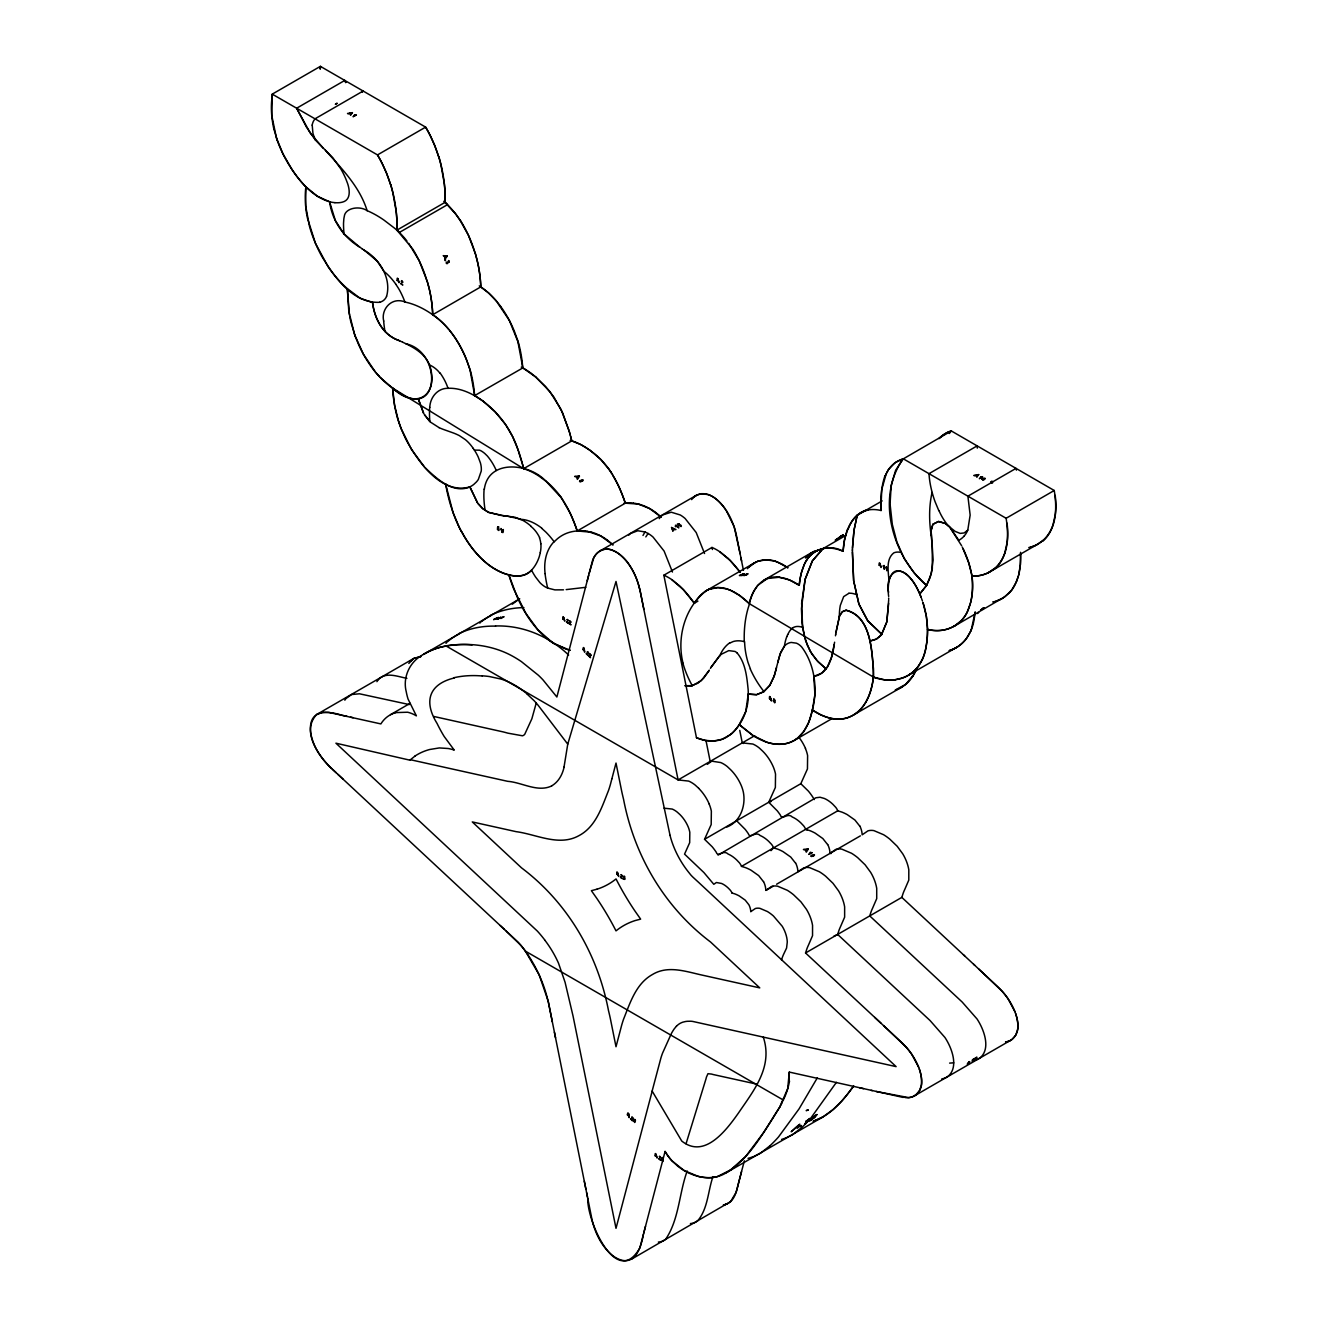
<?xml version="1.0" encoding="UTF-8"?>
<svg xmlns="http://www.w3.org/2000/svg" width="1327" height="1327" viewBox="0 0 1327 1327"><rect width="100%" height="100%" fill="white"/><g stroke="black" fill="none" stroke-linecap="round" stroke-linejoin="round"><path stroke-width="1.5" d="M888.675 600.169L886.9 621.484L881.427 634.903L886.735 622.28L888.642 603.37M922.879 602.325C928.436 618.697 929.563 639.979 923.177 657.363M865.917 701.983L868.588 696.426A133.297 76.966 60 0 0 873.531 677.135C872.403 655.09 872.668 617.221 846.045 610.254C870.396 615.728 871.391 649.085 873.481 668.791C874.194 687.685 867.062 711.106 847.273 717.758A77.381 44.67 60 0 1 837.818 719.085L832.875 718.637A69.402 40.075 60 0 1 820.202 714.457L812.389 709.978C817.896 689.012 814.828 664.645 801.724 647.029A13.054 7.531 60 0 0 796.349 643.164L791.174 642.434A32.346 18.678 60 0 0 784.473 646.033L779.944 654.393L774.188 676.156L776.079 669.422M737.182 653.033C745.592 663.036 746.869 677.085 748.146 689.592A82.456 47.606 60 0 1 748.262 694.104C748.66 708.983 742.457 723.862 731.393 733.848M852.365 552.082L853.643 580.695L858.901 604.084L867.543 620.555L881.858 634.323L867.991 621.152L858.901 604.084L853.643 580.695L852.415 550.323M774.835 702.049L774.105 700.756M748.262 694.104L756.539 694.684L763.888 691.632L769.842 685.279L774.188 676.156L769.643 685.578L763.473 691.914L756.539 694.684L748.262 694.104L745.708 711.736L739.205 724.625A108.2 62.469 60 0 1 731.907 733.416L730.812 734.329M659.287 1156.481L660.896 1157.559M969.324 1061.982L968.212 1063.159L968.892 1062.23A5.822 1.775 -43 0 0 969.357 1061.55M852.398 550.489L852.448 549.063M798.589 871.225L803.764 867.924A29.41 16.986 60 0 1 809.735 867.676L819.406 871.773A51.371 29.658 60 0 1 825.643 876.218L833.008 883.318L838.581 890.898A29.128 16.82 60 0 1 844.635 906.839L844.635 917.156L840.555 926.578A85.724 49.497 60 0 0 838.929 930.492L837.652 934.44L930.061 1020.546L944.957 1037.498A34.635 19.988 60 0 1 951.542 1050.918C954.146 1058.598 955.407 1068.384 949.535 1074.92A37.72 21.779 60 0 1 942.9 1078.685L941.805 1078.884M852.448 549.229L852.531 547.188M852.498 547.968L853.974 530.385L857.176 515.324A72.504 41.85 60 0 1 862.301 511.923L868.04 510.016M852.548 546.741L853.974 530.385L857.176 515.324L882.14 500.909M813.053 856.097L811.427 856.512M401.252 281.457L401.716 280.627L402.894 282.203M624.602 878.922L623.989 877.694M591.195 655.422L589.619 654.062M429.782 407.472C430.014 397.553 437.611 387.948 448.194 388.313A78.608 45.383 60 0 1 474.701 395.778M789.183 1080.759L789.3 1072.083L903.223 1097.446M975.179 611.913L971.381 629.396M888.626 592.273C884.844 576.416 897.583 562.117 910.488 578.273C915.149 583.664 918.301 590.15 920.888 596.735C922.282 600.401 919.661 593.451 918.981 592.157C916.061 585.854 912.561 579.534 907.137 575.039C889.82 561.089 886.867 584.693 888.675 596.453M320.072 68.656L320.388 66.35L425.635 127.127A82.307 47.523 60 0 1 430.412 135.951L434.559 145.19A96.174 55.518 60 0 1 440.962 165.012L444.346 183.773A127.641 73.698 60 0 1 445.059 202.334M835.479 635.799L835.728 633.958M835.662 634.422L839.477 615.977L842.297 611.797L846.045 610.254L842.496 611.614L839.626 615.662L835.96 632.116M312.21 125.153L312.923 133.164A26.822 15.476 60 0 0 315.544 140.214L332.828 157.764L340.757 168.811A45.433 26.241 60 0 1 346.944 181.799C349.665 188.401 351.655 199.896 342.349 202.152A51.023 29.459 60 0 1 334.902 202.649M484.322 489.248C488.319 458.711 529.324 463.189 545.712 480.988M320.388 66.35L272.251 94.134L271.736 115.366L276.431 137.908M834.6 642.202L834.467 643.097M834.401 643.545L831.498 657.247L827.318 667.133L821.612 673.204L813.766 676.422L814.944 694.519L812.389 709.978A119.48 68.987 60 0 1 810.432 717.592M834.268 644.441C832.444 656.931 828.529 673.983 813.766 676.422M670.052 835.346L616.01 581.458L567.757 744.148L564.058 766.906M633.278 1118.561L631.685 1117.201M569.432 621.069L571.058 622.147M773.16 700.623L774.752 702.846L774.669 700.905M844.569 539.575L843.076 551.286A65.703 37.936 60 0 0 823.022 548.632L846.178 535.212M857.142 515.258A87.682 50.625 60 0 0 847.704 529.208L844.536 539.724A115.283 66.549 60 0 0 843.093 551.286C828.712 542.909 809.735 550.158 804.145 564.821A84.464 48.767 60 0 0 803.648 565.999L802.022 570.627A116.411 67.213 60 0 0 799.236 585.307A118.402 68.357 60 0 1 801.657 571.755L804.477 564.124M812.389 709.978L809.354 720.71M844.619 539.276L845.199 536.722A96.44 55.668 60 0 1 847.654 529.158M540.305 552.695L539.326 556.494A80.698 46.594 60 0 1 533.454 567.906C521.859 583.532 498.637 573.563 486.412 563.063A65.355 37.737 60 0 1 461.564 531.381M588.806 653.249L587.214 651.872M566.944 619.626L568.553 620.704M620.887 874.875L622.496 875.953M816.984 1114.663L814.695 1116.554M776.295 668.543L776.511 667.68M777.738 662.422L780.674 652.436L784.456 646A71.558 41.319 60 0 1 786.762 636.695M449.09 261.585L448.891 260.739M970.468 603.188C975.411 584.809 971.381 565.484 963.054 548.731M1018.605 575.387L1020.363 564.721L1020.563 552.314M589.171 573.397L593.683 558.12A42.132 24.317 60 0 1 600.7 550.539L696.957 494.954C708.518 489.962 719.549 500.661 725.57 509.502M687.204 1170.978C679.042 1193.255 679.142 1219.513 665.607 1239.335A34.402 19.855 60 0 1 658.341 1242.072M587.231 580.778L588.69 575.238M643.678 1233.347L645.503 1226.297M841.633 1101.211L833.14 1109.505L823.105 1116.836L726.184 1172.803C713.345 1180.98 696.559 1177.994 684.151 1170.53A52.4 30.256 60 0 1 677.666 1166.101L671.661 1160.495A33.822 19.523 60 0 1 665.076 1151.438L639.863 1247.894C616.375 1289.23 586.783 1220.259 587.745 1198.347M739.935 1177.762L741.544 1171.592M744.347 1160.826L736.137 1192.309L730.596 1201.632L631.287 1259.306M536.241 703.028L531.862 718.786L524.729 734.312A13.718 7.929 60 0 1 522.456 735.788L507.843 733.151A235.941 136.217 60 0 0 503.265 731.923L433.879 716.48M623.391 876.318L624.403 876.699M894.945 679.756L884.329 679.772L873.581 677.168L749.274 603.636C751.812 590.283 761.814 575.785 776.975 577.063M652.121 1091.126L660.879 1058.117A135.47 78.21 60 0 1 662.555 1053.124L671.429 1033.434A109.71 63.331 60 0 1 674.315 1028.757L676.438 1026.235M643.446 1234.226C641.24 1246.169 635.932 1265.61 619.692 1259.555A28.995 16.737 60 0 1 612.328 1255.309C601.712 1246.534 595.359 1233.546 592.157 1220.342L548.134 1000.906L539.144 974.781L525.392 951.127A49.862 28.779 60 0 0 520.798 945.288L506.234 931.139M739.703 1178.641C736.8 1188.478 735.888 1202.975 723.331 1204.982M712.947 1176.651C707.905 1191.248 707.971 1208.632 697.687 1220.807A34.402 19.855 60 0 1 690.438 1223.544M968.743 608.546L970.734 602.076A98.032 56.597 60 0 0 972.094 576.1M1016.864 580.762L1018.871 574.292A98.032 56.597 60 0 0 1020.579 553.541M970.286 603.885L967.101 612.211A88.727 51.222 60 0 1 961.096 620.787L954.428 626.112M1018.406 576.1L1015.221 584.427A88.727 51.222 60 0 1 1009.233 593.003L1002.565 598.311M781.52 960.035L782.184 957.895A67.926 39.213 60 0 1 784.075 953.333L786.579 948.059L787.276 942.021A22.708 13.121 60 0 0 782.267 926.312L773.425 915.978A39.594 22.858 60 0 0 767.404 911.533L759.923 908.348A22.758 13.137 60 0 0 755.295 908.547L750.833 911.616M876.135 1091.474L908.514 1097.578A38.898 22.459 60 0 0 915.68 1095.107L919.478 1090.794L921.303 1085.42A28.995 16.737 60 0 0 921.303 1076.91C919.03 1063.325 910.952 1051.332 901.116 1041.96L805.555 952.968L806.833 949.004A85.724 49.497 60 0 1 808.475 945.106L812.539 935.684L812.555 925.35A29.128 16.82 60 0 0 806.501 909.41L800.927 901.846L793.546 894.746A51.371 29.658 60 0 0 787.326 890.301L777.655 886.204A29.41 16.986 60 0 0 771.667 886.436L765.895 890.417L773.027 886.287M973.885 1060.356L974.997 1060.157A37.72 21.779 60 0 0 981.632 1056.392C987.487 1049.856 986.226 1040.086 983.622 1032.389A34.635 19.988 60 0 0 977.037 1018.97L962.158 1002.018L869.732 915.912L871.01 911.964A85.724 49.497 60 0 1 872.652 908.05L876.716 898.628L876.716 888.31A29.128 16.82 60 0 0 870.678 872.37L865.104 864.789L857.723 857.69A51.371 29.658 60 0 0 851.486 853.244L841.816 849.147A29.41 16.986 60 0 0 835.844 849.396L830.072 853.361L831.133 853.526M805.555 952.968L901.829 897.384L903.09 893.436A85.724 49.497 60 0 1 904.732 889.521L908.796 880.1L908.813 869.782A29.128 16.82 60 0 0 902.758 853.842L897.185 846.261L889.82 839.162A51.371 29.658 60 0 0 883.583 834.716L873.912 830.619A29.41 16.986 60 0 0 867.941 830.868L862.152 834.832A15.559 8.974 60 0 0 859.846 825.975M686.042 1143.774L705.981 1078.901A48.071 27.751 60 0 0 706.428 1077.126L707.971 1073.692L711.654 1074.09A40.341 23.289 60 0 0 713.412 1074.588L757.037 1084.192M810.299 718.023L808.475 722.9M1004.887 552.596L1007.077 542.594A85.873 49.58 60 0 0 1006.778 523.054A93.487 53.976 60 0 0 1006.115 518.276L903.223 458.76L895.111 462.675L888.526 469.526A75.523 43.592 60 0 1 903.272 458.877L951.343 430.96L1054.235 490.492A93.52 53.992 60 0 1 1054.932 495.286A85.873 49.58 60 0 1 1055.23 514.826L1053.008 524.812A85.044 49.099 60 0 1 1043.005 540.371M747.847 573.944L747.317 574.409A6.22 1.659 -18.8 0 1 746.487 574.873L743.916 575.586M497.691 526.885L498.272 528.511M786.762 636.711L787.674 634.538M964.115 536.075L964.397 535.743A46.727 26.971 60 0 0 967.781 530.12L970.153 515.092L967.897 496.182L1016.034 468.381L1016.416 470.14M923.111 657.545L922.547 658.922M971.248 629.744L970.684 631.138M797.875 1127.104L797.477 1128.132L799.816 1124.168L791.174 1131.765L798.688 1125.163M809.155 721.225L808.143 723.663M885.242 475.829L888.41 469.692L886.552 472.91M743.833 575.454L747.267 574.193M814.181 1117.616L810.747 1120.187M968.511 609.11C962.871 625.481 943.912 634.19 927.54 629.38L926.379 616.425L923.061 602.889M1016.648 581.326L1011.871 589.868L1005.07 596.669L953.765 626.493M815.309 1116.836L809.42 1121L814.098 1117.367M916.526 669.107L914.038 674.199M922.481 659.088L918.417 666.204M970.601 631.304L966.537 638.42A96.854 55.916 60 0 1 950.464 650.114M817.283 1077.922L799.053 1108.891L778.518 1136.94A345.65 199.564 60 0 1 769.975 1145.748M808.292 723.348L803.581 731.708L797.693 738.011M779.662 1107.199L787.691 1088.654L789.3 1072.083M886.287 473.474L881.742 489.563L880.879 510.464A67.876 39.196 60 0 0 866.913 510.248M916.111 670.052L913.059 675.858M709.165 804.029A25.644 14.813 60 0 1 711.355 811.162L711.189 824.531L704.554 839.294L712.168 846.742A43.393 25.047 60 0 1 716.215 852.166C717.824 857.839 723.464 849.23 728.108 854.041A27.701 15.99 60 0 1 736.568 859.83L739.388 862.799A8.128 4.694 60 0 1 741.494 866.382L745.691 867.692A60.727 35.066 60 0 1 750.966 870.164L758.662 875.588L763.423 881.609M718.073 855.119L815.856 797.776L820.053 797.245L824.366 798.472A27.701 15.99 60 0 1 832.825 804.245L835.645 807.231A8.128 4.694 60 0 1 837.768 810.797L841.948 812.124A60.727 35.066 60 0 1 847.223 814.596L854.92 820.02L859.68 826.024M974.963 1058.133L976.921 1057.188A6.701 2.024 -43 0 0 974.599 1060.273L974.167 1060.522A6.386 1.941 -43 0 1 976.407 1057.553M804.709 563.593L807.065 559.513M781.736 1103.483L780.094 1106.469M811.859 1118.047L816.901 1114.514M642.998 535.461L644.988 531.961L648.107 533.471A28.215 16.289 60 0 1 653.05 537.053L664.114 551.087L672.457 572.037M865.735 702.298L863.147 706.246A91.745 52.964 60 0 1 847.306 717.824A71.907 41.519 60 0 1 812.373 710.161M913.872 674.498L905.744 684.334L895.41 689.974M779.845 1106.9L772.165 1119.358M779.53 1107.431C764.236 1130.687 750.767 1157.857 726.184 1172.803M812.937 1117.367L815.707 1115.31M710.443 668.393L711.355 666.9M344.838 700.208L345.567 699.08M376.918 681.68L377.648 680.552M711.172 667.199L719.499 655.953A74.71 43.127 60 0 1 721.573 654.128L728.772 650.612L735.009 651.441A8.957 5.175 60 0 1 737.182 653.033M711.537 666.618L719.499 655.953M726.881 827.02C740.267 821.927 745.89 805.904 743.435 792.634A25.644 14.813 60 0 0 741.246 785.501A29.857 17.234 60 0 0 730.679 769.76L727.262 766.542A27.95 16.14 60 0 0 720.743 762.561L711.77 761.167L707.291 764.335M807.081 829.839L805.671 829.325A8.128 4.694 60 0 0 803.565 825.759L800.728 822.773A27.701 15.99 60 0 0 792.285 817.001C787.641 812.19 782.001 820.799 780.392 815.126A43.625 25.18 60 0 0 777.274 810.847L768.731 802.238L775.366 787.475L775.532 774.105A25.644 14.813 60 0 0 773.342 766.989A29.857 17.234 60 0 0 762.76 751.231L759.343 748.03A27.95 16.14 60 0 0 752.824 744.032L742.257 742.888L739.753 730.397M704.554 839.294L800.811 783.71L807.446 768.947L807.612 755.594A25.644 14.813 60 0 0 805.423 748.461M771.717 1120.071L764.02 1131.964M912.959 676.007L911.317 678.412A91.729 52.964 60 0 1 895.443 690.023M408.816 663.45L413.759 658.424L420.958 656.533L413.659 658.491L316.771 714.457C300.831 730.912 318.497 756.274 331.883 768.764M449.256 262.265L448.46 260.523M836.425 1082.318L810.598 1118.412A345.65 199.564 60 0 1 802.055 1127.237L792.567 1134.701L784.539 1138.632M645.818 536.904L648.107 533.471M763.556 1132.644L745.907 1156.182M810.598 1119.905L812.024 1118.23M977.468 613.555L978.679 612.51M807.612 849.23L806.667 850.541L805.638 849.579L806.833 849.363A5.822 4.197 17.1 0 0 807.695 849.147M578.788 476.293L577.826 477.654L576.814 476.592L578.008 476.41A5.822 4.412 24.8 0 0 578.854 476.211M757.369 585.837L753.985 591.029A109.063 62.966 60 0 0 749.307 603.669A60.296 34.817 60 0 0 733.748 591.809M847.323 1094.427L853.709 1085.917C843.673 1099.801 831.847 1114.149 815.408 1120.502M949.187 433.514C954.544 427.427 940.528 435.936 939.068 438.64A75.523 43.592 60 0 1 951.409 431.076M846.825 1095.057L842.164 1100.614M967.765 530.103L964.198 532.94L960.167 533.404L955.141 531.397L949.684 527.018L961.611 545.712M805.489 558.053L806.235 557.174M446.768 255.978L445.607 257.488L445.026 256.094L446.088 256.011A5.822 4.644 80.9 0 0 446.867 255.879M345.965 698.549L351.572 694.535L359.468 693.789L409.28 704.571M378.062 680.021C385.411 671.28 397.619 676.654 406.891 678.329M808.176 1110.135L806.169 1110.616L808.143 1109.919M978.049 474.734L977.12 475.879L976.042 475.248L977.253 474.933A5.822 3.367 0 0 0 978.115 474.651M949.883 432.652L951.343 430.96M410.242 661.377L413.029 658.872M757.883 585.224L767.454 578.506L779.297 577.245M745.376 1156.779L730.513 1169.966L717.177 1176.667A84.994 49.066 60 0 1 698.019 1176.303L684.185 1170.547L672.092 1160.976A30.587 17.666 60 0 1 669.571 1158.023L667.979 1155.917A35.912 20.734 60 0 1 665.059 1151.438M770.97 850.673L773.575 847.853L777.771 849.164A60.727 35.066 60 0 1 783.046 851.635L790.743 857.06L795.503 863.081M806.567 556.809L813.219 551.733L820.866 549.461M806.534 556.842L812.97 551.866L820.418 549.511M445.955 643.33L446.834 642.45M660.315 1157.758L659.602 1158.123A3.019 1.742 60 0 0 659.237 1158.338M749.025 566.994L755.693 562.217M795.304 1128.315L797.345 1126.407A14.58 2.389 -36.7 0 0 798.754 1125.047M816.221 1115.576L815.209 1116.621M769.975 1145.748L760.487 1153.213L752.459 1157.161M693.341 497.608L696.957 494.954M447.73 641.605L449.604 639.996A156.404 90.302 60 0 1 454.929 636.28L456.355 635.417M479.81 623.076L480.739 622.263M1028.773 547.57A92.144 53.196 60 0 0 1036.437 544.899L1043.039 540.437M988.3 572.7L994.918 568.221A85.044 49.099 60 0 0 1004.921 552.629M731.26 733.947L726.566 737.231M512.305 604.2L517.812 600.036M823.005 548.582L812.34 560.939L805.074 579.501L812.34 560.939L823.005 548.582L818.278 550.058A73.317 42.331 60 0 0 806.949 559.729M797.394 738.26L794.956 739.985A81.395 46.992 60 0 1 793.247 740.98M730.414 734.644L722.104 739.288L713.478 740.997M815.292 1116.339L815.143 1116.455M497.758 617.785L495.834 618.697L496.995 618.15A5.822 1.062 -22.5 0 0 497.824 617.735M842.977 535.096L841.749 535.975C843.839 534.499 838.482 537.933 843.259 534.947M414.986 756.091L409.894 760.172L335.913 743.186L537.385 931.123A80.864 46.677 60 0 1 545.065 940.379M745.691 574.458L747.118 573.911M835.181 540.155L839.211 537.734L836.392 539.442M838.846 537.634L842.96 535.129L841.899 535.677M839.493 537.186L840.92 536.191M814.347 1116.82L813.103 1117.516M983.738 607.965L982.378 608.96L984.252 607.716M897.566 679.308C913.208 676.72 924.056 662.256 926.014 647.078A122.731 70.862 60 0 0 927.523 629.363M949.402 650.562C963.336 646.664 972.193 633.095 974.134 619.294A122.731 70.862 60 0 0 975.129 612.427M705.019 591.477L705.068 591.444A97.253 56.149 60 0 0 694.419 603.304M753.155 563.676L755.196 562.482M705.118 591.411L707.573 590.017M840.223 536.921L841.683 535.843M839.842 536.987L840.903 536.506M793.181 740.881A77.646 44.836 60 0 1 766.824 742.241L752.956 735.506L739.205 724.625L753.072 735.573A73.25 42.282 60 0 0 761.565 740.167C772.878 745.475 787.574 746.487 797.66 738.044A94.151 54.357 60 0 0 808.077 723.597M793.065 627.721L793.762 627.323A24.068 13.9 60 0 1 794.392 627.041L795.918 626.593A26.839 15.493 60 0 1 802.619 627.372L805.589 640.477L810.283 651.375L816.768 660.348L826.107 668.891L818.245 661.941L811.809 653.879L807.314 645.221L804.195 635.5L802.055 622.811L801.442 608.595L805.091 579.418L801.641 603.171L802.619 627.339M841.517 536.125L842.628 535.229M316.771 714.457L322.345 712.334L328.847 712.417L380.866 723.912A72.388 41.8 60 0 1 395.512 712.732M838.034 538.447L837.553 538.679M729.85 643.048L733.184 641.555A44.504 25.694 60 0 1 744.397 641.671M488.436 616.889L487.009 617.735A156.404 90.302 60 0 0 481.684 621.467M822.441 1117.234L813.434 1121.099M323.34 148.359L310.203 133.032L296.651 108.217L344.771 80.433L345.766 82.539L344.771 80.433M314.997 118.816L363.117 91.032M455.028 213.183L454.614 212.652A61.341 35.414 60 0 0 447.481 204.673L445.059 202.351L396.939 230.135L399.361 232.457A61.341 35.414 60 0 1 406.493 240.436L406.908 240.967M470.438 370.83A102.959 59.433 60 0 1 474.585 395.645L522.838 367.911L535.693 376.984M380.401 377.664L392.56 388.048L523.618 468.68L571.755 440.896L581.027 444.694L590.084 450.317M519.736 598.825L423.479 654.41C409.993 661.244 402.429 677.035 406.261 691.798A45.135 26.059 60 0 0 408.053 699.047L416.379 715.867A38.068 21.978 60 0 0 410.939 713.229A42.447 24.516 60 0 0 407.555 712.217L395.463 712.616M497.443 618.83C495.916 619.377 501.108 618.133 497.824 618.83M501.871 617.486L504.061 616.657L500.843 618.515M390.503 714.656L410.109 703.343M696.476 737.779A69.601 40.175 60 0 0 707.888 740.814L713.163 741.013L704.803 740.333L696.476 737.762L663.848 575.221L711.985 547.437A51.172 29.542 60 0 1 719.997 551.883L727.445 557.887M683.023 663.152C676.471 637.325 685.064 606.605 706.694 590.465L754.831 562.681M697.902 601.148L694.336 603.204L683.422 589.752L671.794 579.617M763.589 580.347L811.709 552.563M1006.115 518.276L1054.235 490.492M988.797 572.435L1036.934 544.651M754.748 735.672L678.097 779.928L446.054 645.967A195.898 113.094 60 0 0 423.462 654.377A193.875 111.932 60 0 1 440.332 647.261C462.957 642.036 487.706 643.927 508.689 654.145A112.297 64.841 60 0 1 521.395 661.609L538.347 675.227A71.807 41.452 60 0 1 543.025 679.922L556.876 697.007L592.157 561.918C594.048 553.143 603.553 546.243 612.328 550.257A28.995 16.737 60 0 1 619.692 554.504C630.325 563.278 636.678 576.266 639.863 589.47L678.097 779.928L688.647 781.089A27.95 16.14 60 0 1 695.182 785.07L698.616 788.205M794.508 740.25L831.946 718.653M909.476 674.564L957.613 646.78M854.306 714.523L902.443 686.739M741.494 866.382L837.752 810.797M776.594 884.23L860.377 835.861M913.822 1096.218L1010.079 1040.633M488.834 616.657L490.824 615.579M456.753 635.185L458.727 634.09M551.667 785.949C537.535 792.667 522.108 782.383 507.677 781.321L410.192 759.674M811.51 855.434L813.036 855.965M580.164 480.606L581.674 481.386L580.032 481.718M679.175 525.127C682.31 528.892 682.244 523.883 677.881 524.43L679.159 523.684L677.201 524.281L678.893 525.724M726.284 737.381L723.464 738.757A80.665 46.578 60 0 1 713.163 741.03M1001.902 598.709L995.88 601.247M706.694 590.465L708.784 589.453M755.445 562.349L756.904 561.669M473.258 448.426A32.777 18.926 60 0 1 478.184 456.936L480.407 462.858A19.938 11.512 60 0 1 481.253 471.019L478.35 479.412A50.973 29.426 60 0 1 476.36 482L473.789 484.421A66.499 38.383 60 0 1 469.874 486.909C441.028 494.855 418.37 462.028 406.195 439.983M755.793 562.167L757.518 561.421M707.673 589.968L709.398 589.205M477.604 502.95L469.874 486.909C452.938 494.241 436.45 478.4 425.088 467.651M600.7 550.523L602.126 549.909A30.903 17.832 60 0 1 627.09 561.653A42.597 24.583 60 0 1 639.465 588.939M727.544 1203.738L723.978 1204.899M833.903 936.149L837.652 934.44M757.319 561.503L759.409 560.757M709.182 589.288L717.874 587.562L726.748 588.906M757.734 561.338L765.994 559.778L774.868 561.122M709.597 589.122L711.106 588.607M498.919 618.382L499.897 618.017L499.052 618.332M950.514 650.197L949.22 650.628M902.393 677.981L895.244 679.723M768.731 802.238L770.987 801.541M814.662 1120.751L813.136 1121.182M454.332 677.948C429.898 683.803 422.865 700.523 437.064 723.447A91.646 52.914 60 0 0 444.163 736.468L454.265 750.12A59.566 34.386 60 0 0 448.211 748.511L439.303 747.93L429.666 749.506A145.638 84.082 60 0 0 414.969 756.058M692.263 685.677L701.237 680.651L709.364 670.152L703.741 678.097L698.035 683.123L691.516 685.827L684.865 685.694L692.263 685.677A63.746 36.808 60 0 1 682.891 663.135M632.515 1118.561L631.818 1118.578A3.019 1.742 60 0 0 631.138 1118.578M993.16 601.96L994.072 601.745M379.704 302.307C352.634 303.601 334.371 276.928 321.665 256.111A87.217 50.36 60 0 1 309.738 227.232M1005.534 1041.944C1013.214 1041.313 1018.141 1033.733 1017.875 1026.484A29.957 17.301 60 0 0 1016.134 1015.105L1015.586 1013.413M897.268 679.374L893.917 679.888M848.882 593.318L843.673 596.619L840.323 605.361A69.651 40.225 60 0 0 839.361 616.325M474.402 450.102L479.445 450.185A10.682 6.171 60 0 1 480.971 450.815L481.668 451.213A22.493 12.988 60 0 1 484.819 453.535L487.374 456.024A33.838 19.54 60 0 1 496.248 470.471M664.064 808.176L672.242 809.072A21.63 12.49 60 0 1 677.284 812.157L679.955 814.579A23.106 13.353 60 0 1 688.166 826.821A19.855 11.462 60 0 1 689.808 832.344L689.675 842.695L684.55 854.124L703.891 872.536L713.81 884.296L716.398 882.505L721.573 883.467A21.514 12.424 60 0 1 729.485 889.322A7.862 4.545 60 0 1 732.04 892.988M585.804 587.314L566.181 589.603M563.494 589.835L554.885 589.885L547.636 588.06A20.701 11.96 60 0 1 539.956 582.686L535.527 576.963A47.324 27.32 60 0 1 531.546 570.195C524.215 578.622 512.255 576.399 503.016 572.949M745.359 574.956L747.814 573.811M588.143 653.713L587.148 653.664M590.532 655.936L589.686 655.903M949.618 1063.109L953.731 1062.827M632.597 1119.076L631.635 1119.026M495.518 625.979C522.672 625.1 549.146 636.28 568.636 655.057M904.981 1097.529C914.121 1099.27 922.232 1091.026 921.618 1082.052A29.957 17.301 60 0 0 919.876 1070.69M777.373 577.096L783.212 577.925M482.215 675.825L483.625 675.924A202.766 117.075 60 0 1 489.281 676.521L500.942 679.042A81.212 46.876 60 0 1 526.719 693.59M503.978 515.788L506.134 515.954M501.573 515.573L488.319 512.239L482.58 508.506L478.068 503.613L482.862 508.739L488.883 512.521L504.243 515.805M505.869 515.938L515.025 517.265L522.755 520.317M503.713 515.755L502.369 515.639M506.4 515.971L520.035 518.99M334.918 202.683L332.248 202.334A59.101 34.12 60 0 1 329.627 201.77C314.681 197.491 303.568 185.714 294.71 173.489M633.361 503.149L632.896 503.099A75.092 43.36 60 0 0 625.332 503.182A96.954 55.983 60 0 0 623.839 503.315M585.224 530.949L584.759 530.883A75.092 43.36 60 0 0 577.212 530.966A96.954 55.983 60 0 0 554.238 541.847M779.413 577.262L789.499 579.982L799.202 585.29A61.39 35.447 60 0 0 783.444 577.975M633.593 503.182L635.003 503.381M585.456 530.966L586.866 531.165M398.548 340.293C382.541 334.736 374.546 318.347 372.539 302.523L359.999 298.193L347.326 288.623A74.229 42.862 60 0 1 329.229 268.353L328.084 266.661M773.641 700.324L773.724 698.732L775.117 700.391M638.204 504.044L625.332 503.182L577.212 530.966A100.703 58.139 60 0 0 570.013 512.869A71.89 41.519 60 0 0 566.911 506.848L564.439 502.535M591.626 532.243L577.212 530.966A100.636 58.106 60 0 0 570.013 512.869L561.52 498.023M635.484 503.464L637.093 503.779M587.347 531.248L600.667 535.926L612.61 544.584M570.146 650.213L567.309 649.583M569.814 650.164L554.023 643.645M805.671 829.325L809.852 830.636A60.727 35.066 60 0 1 815.126 833.107L822.823 838.531L827.6 844.553M731.94 893.021L734.544 893.784A46.462 26.822 60 0 1 739.255 895.941L745.21 900.137L748.909 904.798A12.043 6.95 60 0 1 750.767 911.583M342.698 715.402L347.044 716.364M670.019 835.33A58.985 34.054 60 0 0 687.784 871.176L690.753 874.891A30.272 17.467 60 0 0 692.661 876.898L696.625 880.564A129.449 74.743 60 0 1 698.616 882.372L896.123 1066.626L692.926 1021.475A39.229 22.642 60 0 0 690.77 1021.226L687.336 1021.292A67.013 38.682 60 0 0 685.346 1021.558L682.824 1022.172A45.267 26.142 60 0 0 676.438 1026.252M582.238 479.926C582.122 482.481 575.818 481.601 582.752 479.81M341.835 715.203C330.871 711.753 313.006 708.718 310.717 724.393A28.995 16.737 60 0 0 310.717 732.902C312.99 746.487 321.084 758.48 330.921 767.852L518.227 942.303A68.672 39.644 60 0 1 525.392 951.127A67.959 39.229 60 0 1 526.537 952.703L527.665 954.329A85.509 49.364 60 0 1 548.018 1001.172M350.51 717.127L353.115 717.708M871.093 1090.346L872.353 1090.628M859.78 1087.825L863.545 1088.654M637.474 503.862L639.747 504.442M813.584 854.721C813.733 857.142 807.065 856.562 814.098 854.588M638.32 504.061L649.583 508.556L660.746 516.8M570.146 440.431L571.755 440.896L569.067 430.661L561.155 409.678M498.106 526.703C500.959 528.063 495.203 525.193 498.554 529.871L497.277 529.075L498.869 530.485L498.852 528.528M639.879 504.492L640.228 504.592A57.608 33.258 60 0 1 655.638 512.404M591.742 532.276L592.107 532.376A57.608 33.258 60 0 1 607.517 540.189M774.404 560.973L777.274 561.951M726.267 588.757L729.153 589.735M566.48 649.351L553.011 642.998M360.214 247.436C343.759 237.633 332.132 220.879 329.61 201.77L317.518 196.313L305.857 186.858A75.175 43.409 60 0 1 297.53 177.254L296.17 175.479M775.117 561.188L781.387 563.826M726.98 588.989L730.596 590.349M624.088 879.237C620.638 876.583 626.593 881.858 624.47 877.777M644.988 531.961L637.806 530.75L630.707 533.421A43.509 25.13 60 0 0 628.799 535.129M567.392 619.394L568.155 620.455M569.88 620.837L570.643 621.899M621.318 874.642L622.098 875.704M659.718 1156.248L660.498 1157.31M401.733 281.025L402.479 281.971M502.369 572.7C481.585 563.958 467.502 544.518 458.014 524.779M443.749 201.306A94.333 54.457 60 0 1 447.481 204.673L399.361 232.457A94.333 54.457 60 0 0 394.633 228.244L384.067 220.166A100.885 58.239 60 0 0 367.148 210.661C359.401 205.403 344.92 208.04 344.274 216.566A34.203 19.739 60 0 0 343.826 219.055L343.527 223.201A95.03 54.871 60 0 0 344.041 233.934L359.717 247.087M777.522 562.051L787.79 567.757M729.386 589.835L733.267 591.61M730.845 590.449L739.67 595.541L749.274 603.636M402.562 342.167L398.913 340.475M402.745 342.25C414.19 347.475 426.83 354.558 430.396 367.579C438.01 396.06 415.6 410.076 392.56 388.048A61.639 35.58 60 0 1 382.956 380.219L376.088 372.87M399.626 340.807C383.171 335.333 374.463 318.862 372.539 302.523M439.104 427.642L430.429 422.086L424.292 414.488L429.848 421.555A95.196 54.954 60 0 1 429.683 407.406M587.712 651.657L588.425 652.652M590.084 653.879L590.814 654.875M632.166 1117.019L632.879 1118.014M405.813 343.71C444.197 352.202 439.768 426.465 392.56 388.048L394.617 405.415L398.531 421.256M742.257 742.888L743.385 743.485M671.761 527.98L673.685 528.942L672.607 529.573L672.076 528.61A5.822 4.163 16.2 0 0 671.628 527.914M469.99 369.669L474.701 395.695L482.846 401.003M272.251 94.134L377.498 154.911A82.307 47.523 60 0 1 382.276 163.752L386.439 172.974A96.174 55.518 60 0 1 392.842 192.813L396.209 211.557A127.641 73.698 60 0 1 396.922 230.118L412.349 248.597M884.047 565.435L884.296 569.3L883.915 566.181M886.536 566.878L886.801 570.743L886.403 567.624M566.994 622.048L568.57 623.391L566.447 622.164M569.482 623.491L571.058 624.835L568.935 623.607M620.936 877.296L622.496 878.64L620.389 877.412M525.392 951.127L783.428 1100.1M659.32 1158.902L660.896 1160.246L658.789 1159.018M401.268 283.613L402.827 285.023L400.704 283.713M553.691 643.429L552.015 642.334M552.679 642.782L537.833 629.728L524.679 611.747M448.294 262.414C446.934 265.632 444.578 261.817 447.746 261.9M479.263 285.852L488.635 293.018L496.812 301.528M719.914 551.833L730.132 560.492L739.836 571.804M362.188 248.812L360.878 247.9M362.022 248.696L364.51 250.438M364.179 250.206C379.622 258.997 390.967 277.691 386.937 294.976A24.068 13.9 60 0 1 386.522 296.236M364.676 250.554L377.167 261.037L384.017 271.421A41.203 23.786 60 0 1 395.927 284.36M590.316 450.5L600.949 459.673L609.541 470.09M530.916 373.169L530.485 372.854A68.341 39.462 60 0 0 522.838 367.911L517.646 340.342M483.327 401.368L482.365 400.638A68.341 39.462 60 0 0 474.701 395.695M655.638 512.504L655.87 512.686A48.154 27.801 60 0 1 659.453 515.606L661.178 517.215M607.501 540.288L607.749 540.471A48.154 27.801 60 0 1 611.316 543.407L613.057 544.999M531.215 373.401L533.023 374.795M483.21 401.268L495.17 411.901L505.454 424.391M800.811 783.71L808.425 791.157A43.393 25.047 60 0 1 812.472 796.598L814.33 799.551M736.651 820.766L745.193 829.375A43.625 25.18 60 0 1 748.295 833.655C749.904 839.327 755.561 830.702 760.189 835.529A27.701 15.99 60 0 1 768.648 841.301L771.485 844.287A8.128 4.694 60 0 1 773.591 847.853M483.625 401.6L484.886 402.579M533.338 375.043L535.129 376.503M485.218 402.827L486.146 403.59M814.015 855.733L814.513 854.953M545.944 481.17L561.404 497.874M541.698 528.312L545.961 532.177A55.402 31.981 60 0 1 554.072 541.648C545.944 550.058 543.722 562.349 545.098 573.612M486.379 403.79L487.424 404.652M535.345 376.686L545.563 386.522L553.575 396.607M535.809 377.084L549.809 391.515L560.807 408.965M487.672 404.868C500.743 415.832 510.812 430.213 516.784 446.154M526.703 693.706L533.968 700.556A56.613 32.694 60 0 1 538.082 705.218L567.757 744.148M531.082 526.272L529.639 525.011A41.154 23.77 60 0 0 522.755 520.333M676.04 525.89L678.843 527.847L675.509 525.177A2.803 2.007 16.2 0 1 675.294 526.404L675.708 526.753M679.308 585.671L671.877 579.667A51.172 29.542 60 0 0 663.848 575.221M812.058 852.664L808.707 854.406L811.212 852.962A3.45 2.488 17.1 0 1 810.001 852.515M332.745 769.56L336.229 772.778M963.485 954.826L964.746 955.987M978.58 968.876L1002.366 991.501A43.808 25.296 60 0 1 1007.973 998.667L1014.956 1011.721M901.829 897.384L997.373 986.392C1007.21 995.748 1015.288 1007.757 1017.56 1021.342A28.995 16.737 60 0 1 1017.56 1029.835L1015.736 1035.209L1011.92 1039.522A38.898 22.459 60 0 1 1005.899 1041.894M973.554 964.198L974.814 965.376M586.716 653.713L588.11 655.472L586.086 653.581M589.105 655.936L590.498 657.694L588.475 655.803M883.583 1025.622L906.109 1047.069A43.808 25.296 60 0 1 911.715 1054.252L918.699 1067.29M874.775 1017.427L881.062 1023.283M343.162 779.248L337.954 774.404M631.171 1119.076L632.564 1120.834L630.541 1118.943M582.636 481.021L583.15 480.208M500.163 925.483L504.492 929.53M445.059 202.351L455.858 214.228M325.447 150.333C341.686 168.595 359.717 186.643 367.148 210.744M949.104 526.421L945.487 523.518L949.601 526.919M379.555 376.768L378.726 375.873M378.577 375.723L375.956 372.705M949.817 527.151L958.824 540.305A60.246 34.784 60 0 0 964.132 536.091M424.491 466.988L411.486 449.505L401.069 428.439M344.008 233.917L335.366 220.564L329.61 201.77M448.675 329.312L447.796 328.267A57.028 32.926 60 0 0 432.702 314.731A93.985 54.258 60 0 0 404.934 302.042M497.575 302.456L499.848 305.359M449.438 330.241L452.573 334.304M624.436 876.185L624.868 877.13M315.527 140.214L306.454 127.077L296.651 108.217M440.133 373.318L437.678 370.565A24.234 14 60 0 0 429.5 364.942M455.244 213.431L456.67 215.306M456.057 214.51L459.822 219.801M500.063 305.641L500.71 306.504M295.921 175.147L292.438 170.221M456.87 215.588L460.768 221.261M408.733 243.372L419.183 260.722L427.244 281.407M500.909 306.802L502.585 309.158A68.556 39.578 60 0 1 514.395 331.335L517.596 340.16M452.789 334.586L454.448 336.942A68.556 39.578 60 0 1 466.258 359.136L469.924 369.47M294.577 173.323L289.916 166.339A78.542 45.35 60 0 1 277.791 141.889L277.376 140.695M609.01 469.343L610.818 471.981M560.89 497.127L563.743 501.407M477.687 503.082L477.571 502.9M473.258 448.41L472.993 448.045A32.81 18.943 60 0 0 472.18 446.917L471.168 445.607A28.829 16.637 60 0 0 468.912 442.986A27.767 16.04 60 0 0 465.395 439.668L459.324 435.604A72.836 42.049 60 0 0 452.656 432.718L444.064 429.666A89.373 51.604 60 0 1 439.104 427.659M609.64 470.239L611.365 472.827M395.91 284.376L398.515 288.407A42.381 24.467 60 0 1 400.024 291.077L400.737 292.438A54.042 31.201 60 0 1 404.884 301.909C391.382 296.568 380.749 309.689 383.719 321.034M477.322 502.535L469.874 486.909M553.989 397.221L562.648 412.913L569.714 432.884M505.869 425.005L512.587 436.583L518.475 450.732M327.951 266.462L315.428 243.239L307.482 218.242M292.205 169.873L282.999 153.949L276.497 138.108M459.905 219.95L468.464 235.36L475.365 253.623M610.918 472.13L611.863 473.606M726.317 510.613L733.881 526.122M611.415 472.91L615.048 479.064A71.973 41.552 60 0 1 618.117 485.101A100.719 58.156 60 0 1 625.299 503.165A100.653 58.123 60 0 0 618.15 485.085L612.56 474.734M524.547 611.515L524.414 611.299A75.539 43.609 60 0 1 523.618 609.906L522.821 608.512M522.573 608.048L518.111 599.24M423.695 413.427L418.32 398.996L423.595 413.244M405.763 439.121L401.6 429.815M962.274 547.089L962.805 548.184M938.803 510.63L935.054 501.656A72.205 41.684 60 0 1 932.168 492.516A75.656 43.675 60 0 1 929 473.673L977.136 445.889A75.656 43.675 60 0 0 977.302 448.144M932.267 545.546L932.334 568.387L930.078 577.643L926.545 585.489L914.286 573.098L904.251 558.65L896.886 541.963L892.308 524.397L890.069 503.961L891.213 485.135L895.642 470.256L903.223 458.76C875.621 497.21 892.225 556.046 926.545 585.489L919.76 593.965L926.694 585.224L931.305 573.529L933.097 559.994L932.101 544.186M457.898 524.547L457.682 524.082A86.703 50.061 60 0 1 452.955 512.288L445.573 483.741A130.461 75.324 60 0 0 450.301 504.21L452.938 512.288M963.186 549.013L968.61 562.548L972.16 576.134A92.144 53.196 60 0 0 988.3 572.683M517.547 597.996L508.788 574.641A122.316 70.613 60 0 0 513.931 589.536L526.603 614.882A68.788 39.71 60 0 0 528.859 618.316A64.177 37.056 60 0 0 551.667 642.202M750.418 668.974L747.964 662.306A65.405 37.753 60 0 1 744.613 641.787M401.417 429.351L398.996 422.649M517.066 446.917L522.871 465.545M400.887 427.991L398.614 421.488M355.155 336.162L358.887 345.236A72.537 41.883 60 0 0 374.297 370.747L375.607 372.29L363.482 354.359L354.657 334.819M921.568 598.543L922.414 600.915M355.072 335.93L350.942 322.229M452.955 512.338L459.474 527.831A72.836 42.049 60 0 0 461.348 531.463M277.31 140.496L274.075 129.582M354.591 334.586L348.802 311.314L347.326 288.623L349.449 315.179M518.757 451.595L521.577 460.668M919.329 1068.998L919.876 1070.69M398.913 422.417L397.602 418.187M734.312 527.35L740.134 553.873M438.773 157.001L434.808 145.821A81.81 47.225 60 0 0 425.635 127.127L377.498 154.911A81.81 47.225 60 0 1 386.688 173.605L390.636 184.785M475.149 252.893L477.023 259.677M427.029 280.694L428.439 285.67M475.481 253.971L478.068 264.322A118.02 68.141 60 0 1 480.789 286.914A57.028 32.926 60 0 1 495.933 300.466L509.352 320.421L518.459 343.029M427.344 281.755L428.886 287.461M470.322 370.814C463.803 349.067 451.744 327.786 432.702 314.715A115.532 66.698 60 0 0 429.235 288.639L428.521 286.035M309.573 226.768L305.691 206.083L305.857 186.858A100.835 58.222 60 0 0 306.537 213.365M569.98 433.813L570.394 435.405M521.843 461.614L522.274 463.189M704.537 553.508L696.211 532.558L685.147 518.525A28.215 16.289 60 0 0 680.187 514.942L671.246 512.205L662.787 514.893A43.509 25.13 60 0 0 659.237 518.641M570.61 436.185L571.008 437.761M522.506 464.102L523.618 468.68A70.862 40.905 60 0 1 538.862 476.028L546.177 481.369A55.883 32.263 60 0 1 560.84 496.928M879.901 563.643L880.415 565.534L879.652 564.075A5.822 3.367 60 0 0 879.851 563.411M571.207 438.607L571.755 440.896M477.106 260.026L477.272 260.755A115.532 66.698 60 0 1 480.772 286.897L432.702 314.715A118.02 68.141 60 0 0 429.981 292.122L428.969 287.826M523.087 466.391L523.618 468.68M770.207 697.156L770.722 699.08L769.959 697.637A5.822 3.367 60 0 0 770.158 696.974M350.726 321.316L349.731 316.639M711.985 547.437L712.45 549.527M639.763 589.022L643.877 609.441M397.918 278.836L398.382 280.76L397.669 279.3A5.822 3.367 60 0 0 397.884 278.653M502.203 532.077L501.706 530.103L502.435 531.58A5.822 3.367 60 0 0 502.22 532.21M548.184 1001.205L552.331 1021.84M743.452 570.361L736.137 533.885C732.935 520.698 726.582 507.694 715.95 498.935A28.995 16.737 60 0 0 708.601 494.689L701.22 493.677L695.613 495.734A42.464 24.516 60 0 0 691.649 499.615M740.864 557.473L741.577 561.072M705.997 740.599L710.177 761.399M586.6 1192.625L587.513 1197.203M554.404 1032.157L555.549 1037.88M584.295 1181.163L585.904 1189.191M307.4 217.794L306.587 213.282M889.073 581.491C888.509 572.435 885.457 559.248 893.851 552.845A27.784 16.04 60 0 1 901.05 552.43M931.886 542.395L932.151 544.651M931.936 542.843L931.09 530.734L932.815 524.381L938.338 521.478L945.438 523.485L938.736 521.461L932.931 524.198L931.106 530.452L931.77 541.499M763.34 1037.216C773.094 1066.925 754.068 1090.031 738.509 1112.955C726.416 1130.073 704.604 1159.383 681.746 1141.038L652.187 1091.142L616.01 1228.338L573.048 1016.067L565.07 982.262L558.518 963.203A66.964 38.665 60 0 0 545.032 940.428M628.583 1113.834L628.666 1115.609L628.202 1114.116A5.822 3.367 60 0 0 628.583 1113.652M888.675 598.079L888.692 599.24M885.607 567.707L885.607 567.276A2.803 1.609 60 0 0 886.22 567.16M883.118 566.264L883.118 565.833A2.803 1.609 60 0 0 883.732 565.717M397.486 418.171A109.809 63.397 60 0 1 392.692 388.131M620.837 876.732A3.019 1.742 60 0 1 621.252 876.666M569.383 622.927A3.019 1.742 60 0 1 569.797 622.844M566.894 621.484A3.019 1.742 60 0 1 567.309 621.418M589.072 655.438A3.019 1.742 60 0 1 589.619 655.555M586.683 653.216A3.019 1.742 60 0 1 587.231 653.332M401.185 283.066A3.019 1.742 60 0 1 401.617 282.999M812.074 852.697A2.803 2.007 17.1 0 1 810.399 852.282M747.4 568.686A97.253 56.149 60 0 1 753.089 563.577M759.459 560.84A58.653 33.855 60 0 1 774.387 560.89M781.885 564.025A60.296 34.817 60 0 1 787.807 567.757M727.478 557.804A72.106 41.635 60 0 1 740.267 572.435M571.755 440.863A70.862 40.905 60 0 1 586.998 448.227L594.314 453.585A55.883 32.263 60 0 1 608.96 469.144M518.558 343.046A102.959 59.433 60 0 1 522.722 367.861M521.279 367.131A78.608 45.383 60 0 1 522.838 367.994M438.972 157.034A118.866 68.622 60 0 1 444.893 202.235M460.867 221.178A77.198 44.571 60 0 1 475 252.876M320.255 69.137A89.042 51.405 60 0 1 320.67 66.582M362.205 92.343A24.168 13.95 60 0 1 363.183 91.132M1002.515 598.228A90.07 52.002 60 0 1 993.027 601.96M1055.197 495.386A83.369 48.137 60 0 1 1043.072 540.935M1042.856 540.603A91.546 52.864 60 0 1 1030.349 547.188M547.686 588.077A98.48 56.862 60 0 1 545.049 573.596M679.341 585.589A72.106 41.635 60 0 1 694.286 603.271M719.665 656.135A73.3 42.315 60 0 1 729.717 642.832M744.265 641.605A138.406 79.902 60 0 1 749.539 603.885M763.954 691.549A61.042 35.248 60 0 1 750.286 669.007M787.774 634.638A41.253 23.82 60 0 1 792.982 627.588M848.849 593.269A27.618 15.957 60 0 1 856.097 594.546M931.206 535.693A129.067 74.528 60 0 1 932.085 492.45M948.971 526.637A37.156 21.448 60 0 1 938.969 510.596M994.719 568.404A91.298 52.715 60 0 1 972.144 576.084M954.378 626.012A90.07 52.002 60 0 1 927.556 629.413M893.734 679.822A89.423 51.62 60 0 1 873.597 677.251M520.167 519.338A49.53 28.597 60 0 1 541.731 528.113M485.151 510.364A83.866 48.419 60 0 1 484.123 489.116M531.049 526.487A20.237 11.694 60 0 1 539.724 537.8M539.492 537.883A15.725 9.073 60 0 1 540.786 543.771M540.918 543.821A35.647 20.585 60 0 1 540.238 552.613M440.249 373.202A33.838 19.54 60 0 1 448.028 388.297M384.979 331.534A97.385 56.232 60 0 1 383.669 321.018M312.177 125.12A24.168 13.95 60 0 1 315.063 118.916M386.621 296.352A26.955 15.559 60 0 1 379.655 302.208M446.005 645.834A257.703 148.79 60 0 1 472.147 644.889M763.572 881.559A15.559 8.974 60 0 1 765.812 890.367M698.599 788.271A29.857 17.234 60 0 1 709.232 804.029M798.937 737.314A29.857 17.234 60 0 1 805.489 748.445M1007.06 523.17A83.302 48.087 60 0 1 994.935 568.719M848.036 529.523A78.757 45.466 60 0 1 866.747 509.883M881.161 510.596A113.674 65.637 60 0 1 885.026 475.613M273.959 129.548A89.042 51.405 60 0 1 272.533 94.366M390.835 184.818A118.866 68.622 60 0 1 396.773 230.019M711.322 588.624A58.653 33.855 60 0 1 726.251 588.674M412.73 248.978A77.198 44.571 60 0 1 426.863 280.677M918.466 666.287A96.854 55.916 60 0 1 902.343 677.898M564.124 766.956A66.002 38.118 60 0 1 551.634 785.899M827.749 844.503A15.559 8.974 60 0 1 829.989 853.311M490.642 615.247A213.498 123.262 60 0 1 523.883 607.6M784.456 1138.45A87.068 50.277 60 0 1 781.603 1139.395M795.669 863.031A15.559 8.974 60 0 1 797.909 871.839M454.199 677.666A219.337 126.629 60 0 1 482.265 675.99M458.561 633.775A213.498 123.262 60 0 1 495.568 626.128M752.376 1156.978A87.068 50.277 60 0 1 748.046 1158.305M789.532 1081.024A119.662 69.087 60 0 1 781.487 1103.185M969.307 1062.728C971.878 1059.079 963.551 1067.406 969.307 1062.728M990.97 482C993.309 485.964 992.978 478.748 990.97 482M611.88 778.783L610.437 784.34A177.735 102.627 60 0 1 608.479 790.593C601.844 807.148 595.873 826.738 578.937 835.662C558.883 846.808 536.506 834.301 516.054 831.647L472.279 821.927L521.528 867.858C567.624 902.559 597.697 954.146 608.479 1010.527A177.735 102.627 60 0 1 610.437 1019.02L616.01 1046.754L621.6 1025.472A177.735 102.627 60 0 1 623.557 1019.219C630.126 1002.88 635.948 983.655 652.42 974.532C668.261 964.845 686.673 971.828 703.21 975.345L759.757 987.885L710.492 941.954C664.479 907.17 634.273 855.716 623.557 799.285A177.735 102.627 60 0 1 621.6 790.792L616.01 763.058L611.88 778.783M633.178 1120.038L634.406 1121.614C634.406 1125.08 637.325 1117.102 633.178 1120.038M634.936 1119.922L634.505 1121.282L633.543 1120.386L634.936 1119.922M562.88 618.996C562.25 611.349 566.231 625.664 564.207 619.759L562.88 618.996M616.806 874.228C616.192 866.597 620.157 880.912 618.15 875.007L616.806 874.228M769.511 698.782C768.897 691.151 772.861 705.466 770.854 699.561L769.511 698.782M879.204 565.236C878.59 557.605 882.555 571.92 880.547 566.015L879.204 565.236M655.206 1155.834C654.593 1148.203 658.557 1162.518 656.55 1156.613L655.206 1155.834M563.328 617.835L564.075 619.294L563.56 617.354A5.822 3.367 60 0 1 563.328 617.835M617.271 873.083L618.017 874.543L617.503 872.602A5.822 3.367 60 0 1 617.271 873.083M655.654 1154.689L656.417 1156.132L655.886 1154.158A5.822 3.367 60 0 1 655.654 1154.689M397.171 280.412C396.723 272.898 400.422 287.13 398.515 281.241L397.171 280.412M503.315 529.573L502.933 530.452L501.589 529.639C499.383 524.629 503.514 538.347 503.315 529.573M972.459 1060.041L972.309 1060.356A3.45 1.045 -43 0 0 973.272 1059.51L972.293 1061.6L973.703 1058.83A2.803 0.846 -43 0 1 972.459 1060.024M579.418 476.244L577.411 479.379L576.366 476.675L574.657 476.443L579.418 476.244M808.259 849.164L806.302 852.183L805.174 849.662L803.432 849.512L808.259 849.164M447.332 255.995L444.827 259.528L444.611 256.144L443.201 255.663L447.332 255.995M352.418 112.646L350.527 115.25L350.643 114.188L347.525 113.525L352.418 112.646M978.696 474.602L976.788 477.206L976.904 476.161L973.786 475.481L978.696 474.602M351.439 113.177L349.764 113.293L350.975 112.977A5.822 3.367 0 0 0 351.854 112.695L351.473 113.143M881.427 634.903L876.417 639.1L869.848 641.123L876.417 639.1L881.344 634.986M800.297 1126.142L799.683 1126.855L801.425 1125.495L800.297 1126.142M806.318 1121.05L805.788 1121.663A8.642 1.41 -36.7 0 0 808.408 1119.772L804.958 1123.82L809.752 1118.412A7 1.145 -36.7 0 1 806.335 1121.016M662.588 1158.255L661.576 1159.334L662.588 1159.914L662.588 1158.255M980.769 610.022C986.044 607.6 983.241 607.517 982.726 608.413L980.769 610.022M662.654 1157.559L661.194 1159.533L662.986 1161.44L662.654 1157.559M582.951 649.5C583.714 642.484 585.522 656.832 584.245 650.694L582.951 649.5M627.406 1114.862C628.169 1107.846 629.977 1122.194 628.699 1116.057L627.406 1114.862M583.747 648.754L584.212 650.247L584.129 648.472A5.822 3.367 60 0 1 583.747 648.754M744.115 573.695L742.092 575.553L739.388 575.52L744.115 573.695M743.137 574.243L741.544 574.773L742.722 574.259A5.822 1.543 -18.8 0 0 743.568 573.878L743.203 574.176M498.371 617.503L493.727 619.576L498.371 617.503M335.449 104.186L337.224 103.241L335.482 104.169M351.373 115.217L351.373 115.217M354.674 114.852L354.292 115.067A3.45 1.99 0 0 0 355.553 115.25L353.048 116.71L356.399 114.918A2.803 1.609 0 0 1 354.691 114.835M445.49 259.777L445.275 260.606L445.49 259.777M578.24 479.511L578.24 479.511M671.545 527.482L672.938 531.264L672.806 529.954L675.941 529.523L671.545 527.482M676.355 528.644L676.355 528.644M742.904 575.304L742.904 575.304M977.651 477.189L977.651 477.189M980.935 476.824L980.553 477.04A3.45 1.99 0 0 0 981.814 477.222L979.309 478.665L982.66 476.891A2.803 1.626 0 0 1 980.952 476.791M981.715 478.748L982.743 479.76C981.582 481.883 989.478 476.41 981.715 478.748M984.551 478.715L982.096 478.981L984.551 478.715M807.131 852.266L807.131 852.266M500.13 617.636L500.976 617.171L500.213 617.602M596.951 889.206L591.394 890.682L596.951 898.595A173.588 100.222 60 0 1 616.01 930.874A173.588 100.222 60 0 1 635.069 920.59L640.642 919.13L635.086 911.218A173.588 100.222 60 0 1 616.027 878.938A173.588 100.222 60 0 1 596.951 889.223"/></g></svg>
